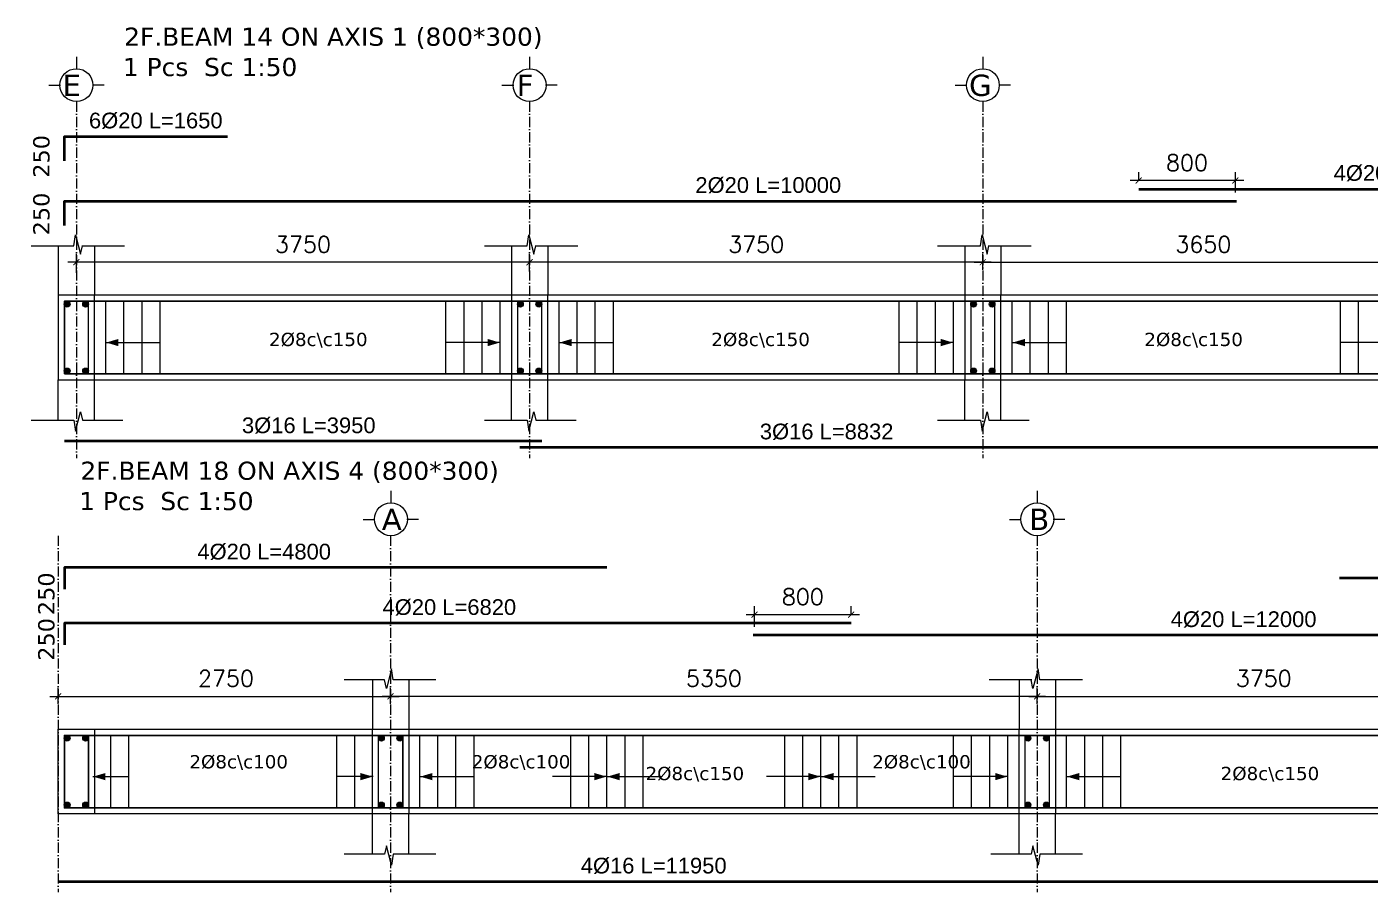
# Model space of a CAD drawing. Header units: inches. Extents: x -17020 to 43805, y -10194 to 123061.
# Drawn here: x 20438 to 21549, y 112091 to 112807 of the extents above; entities that cross this region are included whole.
import ezdxf

# ---------------------------------------------------------------- set-up
doc = ezdxf.new("R2010")
doc.units = ezdxf.units.IN
doc.header["$LTSCALE"] = 0.7
doc.header["$MEASUREMENT"] = 0
doc.linetypes.add('ACAD_ISO10W100', pattern=[18, 12, -3, 0, -3])
doc.layers.get('0').update_dxf_attribs({"lineweight": 13})
doc.layers.get('Defpoints').update_dxf_attribs({"lineweight": 5})
for name, color, linetype, lineweight in [('axis', 254, 'ACAD_ISO10W100', 9), ('BEAM FRAME', 5, 'Continuous', 18), ('COLUMN', 4, 'Continuous', 20), ('elevline', 30, 'Continuous', 20), ('FRAME 070', 5, 'Continuous', 60), ('hatch', 9, 'Continuous', 9), ('renforcment', 141, 'Continuous', 40), ('tex', 3, 'Continuous', 25), ('TEXT', 3, 'Continuous', 25), ('top rein. extension', 50, 'Continuous', 20), ('top renforcment', 7, 'Continuous', 40)]:
    doc.layers.add(name, color=color, linetype=linetype, lineweight=lineweight)
doc.styles.add('100', font='romans.shx', dxfattribs={"height": 13.5})
doc.styles.add('romanc', font='verdana.ttf', dxfattribs={"height": 250})
doc.styles.get("Standard").update_dxf_attribs({"font": 'arial.ttf', "height": 13})
doc.dimstyles.new('100', dxfattribs={"dimtxt": 13.5, "dimasz": 5, "dimexe": 7, "dimexo": 7, "dimgap": 8, "dimtad": 1, "dimdec": 0, "dimlfac": 10, "dimzin": 4, "dimdsep": 46, "dimtxsty": '100', "dimblk": 'ARCHTICK', "dimcen": 0.09, "dimdle": 7, "dimclrd": 1, "dimclre": 8, "dimclrt": 2, "dimadec": 0, "dimazin": 1, "dimtfac": 1, "dimtdec": 0, "dimtix": 1, "dimtofl": 0, "dimtmove": 0, "dimatfit": 3, "dimldrblk": 'ARCHTICK', "dimfxl": 0.18, "dimtolj": 1, "dimtzin": 0, "dimlwd": -1, "dimlwe": -1, "dimarcsym": 0})
doc.dimstyles.get("Standard").update_dxf_attribs({"dimtxt": 13, "dimasz": 5, "dimexe": 0.18, "dimexo": 0.0625, "dimgap": 6, "dimtad": 1, "dimdec": 0, "dimlfac": 10, "dimzin": 0, "dimdsep": 46, "dimtxsty": 'Standard', "dimblk": 'ARCHTICK', "dimcen": 0.09, "dimse1": 1, "dimse2": 1, "dimclrd": 1, "dimclre": 7, "dimclrt": 3, "dimadec": 0, "dimazin": 0, "dimtfac": 1, "dimtdec": 0, "dimtix": 1, "dimtofl": 0, "dimtmove": 0, "dimatfit": 3, "dimldrblk": 'ARCHTICK', "dimfxl": 1, "dimtolj": 1, "dimtzin": 0, "dimarcsym": 0})

# ---------------------------------------------------------------- blocks, each defined once
blk = doc.blocks.new('*D714')
at = {"layer": 'Defpoints', "color": 0, "transparency": 16777216}
for p in [(20439, 112662.9, -0.5), (20439, 112662.9), (21439, 112662.9, -167.8)]:
    blk.add_point(p, dxfattribs=at)
at = {"layer": 'TEXT', "color": 3, "transparency": 16777216, "insert": (21051.5, 112675.9), "char_height": 13, "attachment_point": 5}
blk.add_mtext('\\A1;2%%C20 L=10000', dxfattribs=at)
blk = doc.blocks.new('_ArchTick')
at = {"color": 0, "linetype": 'ByBlock', "lineweight": 0, "const_width": 0.15}
blk.add_lwpolyline([(-0.5, -0.5), (0.5, 0.5)], dxfattribs=at)
blk = doc.blocks.new('*D715')
at = {"color": 8, "transparency": 16777216}
for p, q in [((21229, 112605.9), (21229, 112619.3)), ((21594, 112606.3), (21594, 112619.3))]:
    blk.add_line(p, q, dxfattribs=at)
at = {"color": 1, "transparency": 16777216}
blk.add_line((21222, 112612.3), (21601, 112612.3), dxfattribs=at)
at = {"layer": 'Defpoints', "color": 0, "transparency": 16777216}
for p in [(21594, 112612.3), (21229, 112598.9), (21594, 112599.3)]:
    blk.add_point(p, dxfattribs=at)
at = {"color": 1, "transparency": 16777216, "xscale": 5, "yscale": 5, "zscale": 5, "rotation": 180}
blk.add_blockref('_ArchTick', (21229, 112612.3), dxfattribs=at)
at = {"color": 1, "transparency": 16777216, "xscale": 5, "yscale": 5, "zscale": 5}
blk.add_blockref('_ArchTick', (21594, 112612.3), dxfattribs=at)
at = {"color": 2, "transparency": 16777216, "insert": (21411.5, 112627), "char_height": 13.5, "attachment_point": 5, "style": '100'}
blk.add_mtext('\\A1;3650', dxfattribs=at)
blk = doc.blocks.new('*D716')
at = {"layer": 'Defpoints', "color": 0, "transparency": 16777216}
for p in [(21358, 112672.9, -157.8), (21358, 112672.9), (21755.2, 112672.9, -218.5)]:
    blk.add_point(p, dxfattribs=at)
at = {"layer": 'TEXT', "color": 3, "transparency": 16777216, "insert": (21574.6, 112685.9), "char_height": 13, "attachment_point": 5}
blk.add_mtext('\\A1;4%%C20 L=3972', dxfattribs=at)
blk = doc.blocks.new('*D727')
at = {"color": 8, "transparency": 16777216}
for p, q in [((21358, 112679.9), (21358, 112686.9)), ((21438, 112669.9), (21438, 112686.9))]:
    blk.add_line(p, q, dxfattribs=at)
at = {"color": 1, "transparency": 16777216}
blk.add_line((21445, 112679.9), (21351, 112679.9), dxfattribs=at)
at = {"layer": 'Defpoints', "color": 0, "transparency": 16777216}
for p in [(21358, 112679.9), (21358, 112672.9), (21438, 112662.9)]:
    blk.add_point(p, dxfattribs=at)
at = {"color": 1, "transparency": 16777216, "xscale": 5, "yscale": 5, "zscale": 5, "rotation": 180}
blk.add_blockref('_ArchTick', (21358, 112679.9), dxfattribs=at)
at = {"color": 1, "transparency": 16777216, "xscale": 5, "yscale": 5, "zscale": 5}
blk.add_blockref('_ArchTick', (21438, 112679.9), dxfattribs=at)
at = {"color": 2, "transparency": 16777216, "insert": (21398, 112694.6), "char_height": 13.5, "attachment_point": 5, "style": '100'}
blk.add_mtext('\\A1;800', dxfattribs=at)
blk = doc.blocks.new('*D717')
at = {"color": 8, "transparency": 16777216}
for p, q in [((20479, 112603.4), (20479, 112619.3)), ((20854, 112605.7), (20854, 112619.3))]:
    blk.add_line(p, q, dxfattribs=at)
at = {"color": 1, "transparency": 16777216}
blk.add_line((20861, 112612.3), (20472, 112612.3), dxfattribs=at)
at = {"layer": 'Defpoints', "color": 0, "transparency": 16777216}
for p in [(20479, 112612.3), (20479, 112596.4), (20854, 112598.7)]:
    blk.add_point(p, dxfattribs=at)
at = {"color": 1, "transparency": 16777216, "xscale": 5, "yscale": 5, "zscale": 5, "rotation": 180}
blk.add_blockref('_ArchTick', (20479, 112612.3), dxfattribs=at)
at = {"color": 1, "transparency": 16777216, "xscale": 5, "yscale": 5, "zscale": 5}
blk.add_blockref('_ArchTick', (20854, 112612.3), dxfattribs=at)
at = {"color": 2, "transparency": 16777216, "insert": (20666.5, 112627), "char_height": 13.5, "attachment_point": 5, "style": '100'}
blk.add_mtext('\\A1;3750', dxfattribs=at)
blk = doc.blocks.new('*D718')
at = {"layer": 'Defpoints', "color": 0, "transparency": 16777216}
for p in [(20439, 112716.3, -218.4), (20439, 112716.3), (20604, 112716.3, -217.9)]:
    blk.add_point(p, dxfattribs=at)
at = {"layer": 'TEXT', "color": 3, "transparency": 16777216, "insert": (20544.7, 112729.3), "char_height": 13, "attachment_point": 5}
blk.add_mtext('\\A1;6%%C20 L=1650', dxfattribs=at)
blk = doc.blocks.new('*D719')
at = {"layer": 'Defpoints', "color": 0, "transparency": 16777216}
for p in [(20469, 112464.1, -13652.7), (20864, 112464.1, -37100.9), (20864, 112464.1)]:
    blk.add_point(p, dxfattribs=at)
at = {"layer": 'TEXT', "color": 3, "transparency": 16777216, "insert": (20671.3, 112477.1), "char_height": 13, "attachment_point": 5}
blk.add_mtext('\\A1;3%%C16 L=3950', dxfattribs=at)
blk = doc.blocks.new('*D721')
at = {"layer": 'Defpoints', "color": 0, "transparency": 16777216}
for p in [(20846, 112459, -13652.7), (21729.2, 112459, -37100.9), (21729.2, 112459)]:
    blk.add_point(p, dxfattribs=at)
at = {"layer": 'TEXT', "color": 3, "transparency": 16777216, "insert": (21099.8, 112472), "char_height": 13, "attachment_point": 5}
blk.add_mtext('\\A1;3%%C16 L=8832', dxfattribs=at)
blk = doc.blocks.new('*D722')
at = {"color": 8, "transparency": 16777216}
for p, q in [((20854, 112604.7), (20854, 112619.3)), ((21229, 112605.9), (21229, 112619.3))]:
    blk.add_line(p, q, dxfattribs=at)
at = {"color": 1, "transparency": 16777216}
blk.add_line((21236, 112612.3), (20847, 112612.3), dxfattribs=at)
at = {"layer": 'Defpoints', "color": 0, "transparency": 16777216}
for p in [(20854, 112612.3), (20854, 112597.7), (21229, 112598.9)]:
    blk.add_point(p, dxfattribs=at)
at = {"color": 1, "transparency": 16777216, "xscale": 5, "yscale": 5, "zscale": 5, "rotation": 180}
blk.add_blockref('_ArchTick', (20854, 112612.3), dxfattribs=at)
at = {"color": 1, "transparency": 16777216, "xscale": 5, "yscale": 5, "zscale": 5}
blk.add_blockref('_ArchTick', (21229, 112612.3), dxfattribs=at)
at = {"color": 2, "transparency": 16777216, "insert": (21041.5, 112627), "char_height": 13.5, "attachment_point": 5, "style": '100'}
blk.add_mtext('\\A1;3750', dxfattribs=at)
blk = doc.blocks.new('*D768')
at = {"layer": 'Defpoints', "color": 0, "transparency": 16777216}
for p in [(21039.1, 112303.7, -167.8), (22239, 112303.7, 33.7), (22239, 112303.7)]:
    blk.add_point(p, dxfattribs=at)
at = {"layer": 'TEXT', "color": 3, "transparency": 16777216, "insert": (21444.8, 112316.7), "char_height": 13, "attachment_point": 5}
blk.add_mtext('\\A1;4%%C20 L=12000', dxfattribs=at)
blk = doc.blocks.new('*D769')
at = {"color": 8, "transparency": 16777216}
for p, q in [((20739, 112247.1), (20739, 112260.1)), ((21274, 112246.8), (21274, 112260.1))]:
    blk.add_line(p, q, dxfattribs=at)
at = {"color": 1, "transparency": 16777216}
blk.add_line((21281, 112253.1), (20732, 112253.1), dxfattribs=at)
at = {"layer": 'Defpoints', "color": 0, "transparency": 16777216}
for p in [(20739, 112253.1), (20739, 112240.1), (21274, 112239.8)]:
    blk.add_point(p, dxfattribs=at)
at = {"color": 1, "transparency": 16777216, "xscale": 5, "yscale": 5, "zscale": 5, "rotation": 180}
blk.add_blockref('_ArchTick', (20739, 112253.1), dxfattribs=at)
at = {"color": 1, "transparency": 16777216, "xscale": 5, "yscale": 5, "zscale": 5}
blk.add_blockref('_ArchTick', (21274, 112253.1), dxfattribs=at)
at = {"color": 2, "transparency": 16777216, "insert": (21006.5, 112267.9), "char_height": 13.5, "attachment_point": 5, "style": '100'}
blk.add_mtext('\\A1;5350', dxfattribs=at)
blk = doc.blocks.new('*D770')
at = {"layer": 'Defpoints', "color": 0, "transparency": 16777216}
for p in [(20438, 112313.7, -218.5), (21120.1, 112313.7, -157.8), (21120.1, 112313.7)]:
    blk.add_point(p, dxfattribs=at)
at = {"layer": 'TEXT', "color": 3, "transparency": 16777216, "insert": (20787.6, 112326.7), "char_height": 13, "attachment_point": 5}
blk.add_mtext('\\A1;4%%C20 L=6820', dxfattribs=at)
blk = doc.blocks.new('*D792')
at = {"color": 8, "transparency": 16777216}
for p, q in [((21040.1, 112310.7), (21040.1, 112327.7)), ((21120.1, 112320.7), (21120.1, 112327.7))]:
    blk.add_line(p, q, dxfattribs=at)
at = {"color": 1, "transparency": 16777216}
blk.add_line((21033.1, 112320.7), (21127.1, 112320.7), dxfattribs=at)
at = {"layer": 'Defpoints', "color": 0, "transparency": 16777216}
for p in [(21120.1, 112320.7), (21120.1, 112313.7), (21040.1, 112303.7)]:
    blk.add_point(p, dxfattribs=at)
at = {"color": 1, "transparency": 16777216, "xscale": 5, "yscale": 5, "zscale": 5, "rotation": 180}
blk.add_blockref('_ArchTick', (21040.1, 112320.7), dxfattribs=at)
at = {"color": 1, "transparency": 16777216, "xscale": 5, "yscale": 5, "zscale": 5}
blk.add_blockref('_ArchTick', (21120.1, 112320.7), dxfattribs=at)
at = {"color": 2, "transparency": 16777216, "insert": (21080.1, 112335.5), "char_height": 13.5, "attachment_point": 5, "style": '100'}
blk.add_mtext('\\A1;800', dxfattribs=at)
blk = doc.blocks.new('*D773')
at = {"color": 8, "transparency": 16777216}
for p, q in [((20464, 112246.8), (20464, 112260.1)), ((20739, 112247), (20739, 112260.1))]:
    blk.add_line(p, q, dxfattribs=at)
at = {"color": 1, "transparency": 16777216}
blk.add_line((20457, 112253.1), (20746, 112253.1), dxfattribs=at)
at = {"layer": 'Defpoints', "color": 0, "transparency": 16777216}
for p in [(20739, 112253.1), (20464, 112239.8), (20739, 112240)]:
    blk.add_point(p, dxfattribs=at)
at = {"color": 1, "transparency": 16777216, "xscale": 5, "yscale": 5, "zscale": 5, "rotation": 180}
blk.add_blockref('_ArchTick', (20464, 112253.1), dxfattribs=at)
at = {"color": 1, "transparency": 16777216, "xscale": 5, "yscale": 5, "zscale": 5}
blk.add_blockref('_ArchTick', (20739, 112253.1), dxfattribs=at)
at = {"color": 2, "transparency": 16777216, "insert": (20602.8, 112267.9), "char_height": 13.5, "attachment_point": 5, "style": '100'}
blk.add_mtext('\\A1;2750', dxfattribs=at)
blk = doc.blocks.new('*D774')
at = {"layer": 'Defpoints', "color": 0, "transparency": 16777216}
for p in [(20464, 112099.8, -37100.9), (20464, 112099.8), (21659, 112099.8, -13652.7)]:
    blk.add_point(p, dxfattribs=at)
at = {"layer": 'TEXT', "color": 3, "transparency": 16777216, "insert": (20956.7, 112112.8), "char_height": 13, "attachment_point": 5}
blk.add_mtext('\\A1;4%%C16 L=11950', dxfattribs=at)
blk = doc.blocks.new('*D775')
at = {"color": 8, "transparency": 16777216}
for p, q in [((21274, 112246.8), (21274, 112260.1)), ((21649, 112245.6), (21649, 112260.1))]:
    blk.add_line(p, q, dxfattribs=at)
at = {"color": 1, "transparency": 16777216}
blk.add_line((21267, 112253.1), (21656, 112253.1), dxfattribs=at)
at = {"layer": 'Defpoints', "color": 0, "transparency": 16777216}
for p in [(21649, 112253.1), (21274, 112239.8), (21649, 112238.6)]:
    blk.add_point(p, dxfattribs=at)
at = {"color": 1, "transparency": 16777216, "xscale": 5, "yscale": 5, "zscale": 5, "rotation": 180}
blk.add_blockref('_ArchTick', (21274, 112253.1), dxfattribs=at)
at = {"color": 1, "transparency": 16777216, "xscale": 5, "yscale": 5, "zscale": 5}
blk.add_blockref('_ArchTick', (21649, 112253.1), dxfattribs=at)
at = {"color": 2, "transparency": 16777216, "insert": (21461.5, 112267.9), "char_height": 13.5, "attachment_point": 5, "style": '100'}
blk.add_mtext('\\A1;3750', dxfattribs=at)
blk = doc.blocks.new('*D782')
at = {"layer": 'Defpoints', "color": 0, "transparency": 16777216}
for p in [(20438, 112359.6, -218.5), (20918, 112359.6, -157.8), (20918, 112359.6)]:
    blk.add_point(p, dxfattribs=at)
at = {"layer": 'TEXT', "color": 3, "transparency": 16777216, "insert": (20634.4, 112372.6), "char_height": 13, "attachment_point": 5}
blk.add_mtext('\\A1;4%%C20 L=4800', dxfattribs=at)
blk = doc.blocks.new('*D783')
at = {"layer": 'Defpoints', "color": 0, "transparency": 16777216}
for p in [(21524, 112351.3, -203.1), (21524, 112351.3), (21774, 112351.3, -189.9)]:
    blk.add_point(p, dxfattribs=at)
at = {"layer": 'TEXT', "color": 3, "transparency": 16777216, "insert": (21654.6, 112364.3), "char_height": 13, "attachment_point": 5}
blk.add_mtext('\\A1;3%%C16 L=2500', dxfattribs=at)

msp = doc.modelspace()

# ---------------------------------------------------------------- hatches: boundary and pattern name
at = {"layer": 'elevline'}
for points in [[(20473.79, 112577.61, 1), (20469.04, 112577.61, 1)], [(20484.28, 112577.61, -1), (20489.04, 112577.61, -1)], [(20848.79, 112577.61, 1), (20844.04, 112577.61, 1)], [(20859.28, 112577.61, -1), (20864.04, 112577.61, -1)], [(21223.79, 112577.61, 1), (21219.04, 112577.61, 1)], [(21234.28, 112577.61, -1), (21239.04, 112577.61, -1)], [(20473.79, 112522.36, -1), (20469.04, 112522.36, -1)], [(20484.28, 112522.36, 1), (20489.04, 112522.36, 1)], [(20848.79, 112522.36, -1), (20844.04, 112522.36, -1)], [(20859.28, 112522.36, 1), (20864.04, 112522.36, 1)], [(21223.79, 112522.36, -1), (21219.04, 112522.36, -1)], [(21234.28, 112522.36, 1), (21239.04, 112522.36, 1)], [(20473.79, 112218.46, 1), (20469.04, 112218.46, 1)], [(20484.28, 112218.46, -1), (20489.04, 112218.46, -1)], [(20733.79, 112218.46, 1), (20729.03, 112218.46, 1)], [(20744.28, 112218.46, -1), (20749.03, 112218.46, -1)], [(21268.79, 112218.46, 1), (21264.03, 112218.46, 1)], [(21279.28, 112218.46, -1), (21284.03, 112218.46, -1)], [(20473.79, 112163.21, -1), (20469.04, 112163.21, -1)], [(20484.28, 112163.21, 1), (20489.04, 112163.21, 1)], [(20733.79, 112163.21, -1), (20729.03, 112163.21, -1)], [(20744.28, 112163.21, 1), (20749.03, 112163.21, 1)], [(21268.79, 112163.21, -1), (21264.03, 112163.21, -1)], [(21279.28, 112163.21, 1), (21284.03, 112163.21, 1)]]:
    msp.add_hatch(color=256, dxfattribs=at).paths.add_polyline_path(points)

# ---------------------------------------------------------------- linework, layer by layer
at = {"layer": 'axis'}
for p, q in [((20479.04, 112745.18), (20479.04, 112450.25)), ((20479.04, 112745.18), (20479.04, 112450.25)), ((20854.04, 112745.18), (20854.04, 112450.25)), ((21229.04, 112745.18), (21229.04, 112450.25)), ((20464.04, 112386.03), (20464.04, 112091.1)), ((20739.03, 112386.03), (20739.03, 112091.1)), ((21274.03, 112386.03), (21274.03, 112091.1))]:
    msp.add_line(p, q, dxfattribs=at)
at = {"layer": 'BEAM FRAME', "elevation": 217.91}
for points in [[(20464.04, 112514.99), (21729.21, 112514.99), (21729.21, 112584.99), (20464.04, 112584.99)], [(23674.21, 112155.83), (20464.04, 112155.83), (20464.04, 112225.83), (23674.21, 112225.83)]]:
    msp.add_lwpolyline(points, close=True, dxfattribs=at)
at = {"layer": 'COLUMN', "lineweight": 20}
for p, q in [((20464.04, 112625.91, 217.91), (20464.04, 112584.99, 217.91)), ((20494.04, 112625.91, 217.91), (20494.04, 112584.99, 217.91)), ((20839.04, 112625.91, 217.91), (20839.04, 112584.99, 217.91)), ((20869.04, 112625.91, 217.91), (20869.04, 112584.99, 217.91)), ((21214.04, 112625.91, 217.91), (21214.04, 112584.99, 217.91)), ((21244.04, 112625.91, 217.91), (21244.04, 112584.99, 217.91)), ((20464.04, 112481.56, 217.91), (20464.04, 112514.99, 217.91)), ((20494.04, 112481.56, 217.91), (20494.04, 112514.99, 217.91)), ((20839.04, 112481.56, 217.91), (20839.04, 112514.99, 217.91)), ((20869.04, 112481.56, 217.91), (20869.04, 112514.99, 217.91)), ((21214.04, 112481.56, 217.91), (21214.04, 112514.99, 217.91)), ((21244.04, 112481.56, 217.91), (21244.04, 112514.99, 217.91)), ((20724.03, 112266.76, 217.91), (20724.03, 112225.83, 217.91)), ((20754.03, 112266.76, 217.91), (20754.03, 112225.83, 217.91)), ((21259.03, 112266.76, 217.91), (21259.03, 112225.83, 217.91)), ((21289.03, 112266.76, 217.91), (21289.03, 112225.83, 217.91)), ((20724.03, 112122.41, 217.91), (20724.03, 112155.83, 217.91)), ((20754.03, 112122.41, 217.91), (20754.03, 112155.83, 217.91)), ((21259.03, 112122.41, 217.91), (21259.03, 112155.83, 217.91)), ((21289.03, 112122.41, 217.91), (21289.03, 112155.83, 217.91))]:
    msp.add_line(p, q, dxfattribs=at)
at = {"layer": 'elevline'}
for p, q in [((20503.35, 112519.99), (20503.35, 112579.99)), ((20518.31, 112519.99), (20518.31, 112579.99)), ((20533.31, 112519.99), (20533.31, 112579.99)), ((20548.31, 112519.99), (20548.31, 112579.99)), ((20784.76, 112519.99), (20784.76, 112579.99)), ((20799.76, 112519.99), (20799.76, 112579.99)), ((20814.76, 112519.99), (20814.76, 112579.99)), ((20829.72, 112519.99), (20829.72, 112579.99)), ((20878.35, 112519.99), (20878.35, 112579.99)), ((20893.31, 112519.99), (20893.31, 112579.99)), ((20908.31, 112519.99), (20908.31, 112579.99)), ((20923.31, 112519.99), (20923.31, 112579.99)), ((21159.76, 112519.99), (21159.76, 112579.99)), ((21174.76, 112519.99), (21174.76, 112579.99)), ((21189.76, 112519.99), (21189.76, 112579.99)), ((21204.72, 112519.99), (21204.72, 112579.99)), ((21253.35, 112519.99), (21253.35, 112579.99)), ((21268.31, 112519.99), (21268.31, 112579.99)), ((21283.31, 112519.99), (21283.31, 112579.99)), ((21298.31, 112519.99), (21298.31, 112579.99)), ((21524.96, 112519.99), (21524.96, 112579.99)), ((21539.96, 112519.99), (21539.96, 112579.99)), ((20489.08, 112160.83), (20489.08, 112220.83)), ((20507.54, 112160.83), (20507.54, 112220.83)), ((20522.54, 112160.83), (20522.54, 112220.83)), ((20694.54, 112160.83), (20694.54, 112220.83)), ((20709.54, 112160.83), (20709.54, 112220.83)), ((20749.07, 112160.83), (20749.07, 112220.83)), ((20763.14, 112160.83), (20763.14, 112220.83)), ((20778.1, 112160.83), (20778.1, 112220.83)), ((20793.1, 112160.83), (20793.1, 112220.83)), ((20808.1, 112160.83), (20808.1, 112220.83)), ((20888.07, 112160.83), (20888.07, 112220.83)), ((20903.07, 112160.83), (20903.07, 112220.83)), ((20918.03, 112160.83), (20918.03, 112220.83)), ((20932.99, 112160.83), (20932.99, 112220.83)), ((20947.99, 112160.83), (20947.99, 112220.83)), ((21065.07, 112160.83), (21065.07, 112220.83)), ((21080.07, 112160.83), (21080.07, 112220.83)), ((21095.03, 112160.83), (21095.03, 112220.83)), ((21109.99, 112160.83), (21109.99, 112220.83)), ((21124.99, 112160.83), (21124.99, 112220.83)), ((21204.76, 112160.83), (21204.76, 112220.83)), ((21219.76, 112160.83), (21219.76, 112220.83)), ((21234.76, 112160.83), (21234.76, 112220.83)), ((21249.72, 112160.83), (21249.72, 112220.83)), ((21298.34, 112160.83), (21298.34, 112220.83)), ((21313.3, 112160.83), (21313.3, 112220.83)), ((21328.3, 112160.83), (21328.3, 112220.83)), ((21343.3, 112160.83), (21343.3, 112220.83))]:
    msp.add_line(p, q, dxfattribs=at)
for centre in [(20471.41, 112577.61), (20486.66, 112577.61), (20846.41, 112577.61), (20861.66, 112577.61), (21221.41, 112577.61), (21236.66, 112577.61), (20471.41, 112522.36), (20486.66, 112522.36), (20846.41, 112522.36), (20861.66, 112522.36), (21221.41, 112522.36), (21236.66, 112522.36), (20471.41, 112218.46), (20486.66, 112218.46), (20731.41, 112218.46), (20746.65, 112218.46), (21266.41, 112218.46), (21281.65, 112218.46), (20471.41, 112163.21), (20486.66, 112163.21), (20731.41, 112163.21), (20746.65, 112163.21), (21266.41, 112163.21), (21281.65, 112163.21)]:
    msp.add_circle(centre, 2.38, dxfattribs=at)
at = {"layer": 'FRAME 070', "lineweight": 20}
for p, q in [((20441.64, 112625.91, 217.91), (20477, 112625.91, 217.91)), ((20477, 112625.91, 217.91), (20478.35, 112634.91, 217.91)), ((20478.35, 112634.91, 217.91), (20482.53, 112618.84, 217.91)), ((20482.53, 112618.84, 217.91), (20484.04, 112625.91, 217.91)), ((20483.56, 112625.91, 217.91), (20518.92, 112625.91, 217.91)), ((20816.64, 112625.91, 217.91), (20852, 112625.91, 217.91)), ((20852, 112625.91, 217.91), (20853.35, 112634.91, 217.91)), ((20853.35, 112634.91, 217.91), (20857.53, 112618.84, 217.91)), ((20857.53, 112618.84, 217.91), (20859.04, 112625.91, 217.91)), ((20858.56, 112625.91, 217.91), (20893.92, 112625.91, 217.91)), ((21191.64, 112625.91, 217.91), (21227, 112625.91, 217.91)), ((21227, 112625.91, 217.91), (21228.35, 112634.91, 217.91)), ((21228.35, 112634.91, 217.91), (21232.53, 112618.84, 217.91)), ((21232.53, 112618.84, 217.91), (21234.04, 112625.91, 217.91)), ((21233.56, 112625.91, 217.91), (21268.92, 112625.91, 217.91)), ((20441.64, 112481.56, 217.91), (20477, 112481.56, 217.91)), ((20477, 112481.56, 217.91), (20478.35, 112472.56, 217.91)), ((20478.35, 112472.56, 217.91), (20482.53, 112488.63, 217.91)), ((20482.53, 112488.63, 217.91), (20484.04, 112481.56, 217.91)), ((20484.04, 112481.56, 217.91), (20517.43, 112481.56, 217.91)), ((20816.64, 112481.56, 217.91), (20852, 112481.56, 217.91)), ((20852, 112481.56, 217.91), (20853.35, 112472.56, 217.91)), ((20853.35, 112472.56, 217.91), (20857.53, 112488.63, 217.91)), ((20857.53, 112488.63, 217.91), (20859.04, 112481.56, 217.91)), ((20859.04, 112481.56, 217.91), (20892.43, 112481.56, 217.91)), ((21191.64, 112481.56, 217.91), (21227, 112481.56, 217.91)), ((21227, 112481.56, 217.91), (21228.35, 112472.56, 217.91)), ((21228.35, 112472.56, 217.91), (21232.53, 112488.63, 217.91)), ((21232.53, 112488.63, 217.91), (21234.04, 112481.56, 217.91)), ((21234.04, 112481.56, 217.91), (21267.43, 112481.56, 217.91)), ((20739.72, 112275.76, 217.91), (20735.53, 112259.69, 217.91)), ((20741.07, 112266.76, 217.91), (20739.72, 112275.76, 217.91)), ((21274.72, 112275.76, 217.91), (21270.53, 112259.69, 217.91)), ((21276.07, 112266.76, 217.91), (21274.72, 112275.76, 217.91)), ((20734.03, 112266.76, 217.91), (20700.64, 112266.76, 217.91)), ((20735.53, 112259.69, 217.91), (20734.03, 112266.76, 217.91)), ((20776.42, 112266.76, 217.91), (20741.07, 112266.76, 217.91)), ((21269.5, 112266.76, 217.91), (21234.15, 112266.76, 217.91)), ((21270.53, 112259.69, 217.91), (21269.03, 112266.76, 217.91)), ((21311.42, 112266.76, 217.91), (21276.07, 112266.76, 217.91)), ((20735.53, 112129.48, 217.91), (20734.03, 112122.41, 217.91)), ((20739.72, 112113.41, 217.91), (20735.53, 112129.48, 217.91)), ((21270.53, 112129.48, 217.91), (21269.03, 112122.41, 217.91)), ((21274.72, 112113.41, 217.91), (21270.53, 112129.48, 217.91)), ((20734.03, 112122.41, 217.91), (20700.64, 112122.41, 217.91)), ((20741.07, 112122.41, 217.91), (20739.72, 112113.41, 217.91)), ((20776.42, 112122.41, 217.91), (20741.07, 112122.41, 217.91)), ((21269.03, 112122.41, 217.91), (21235.64, 112122.41, 217.91)), ((21276.07, 112122.41, 217.91), (21274.72, 112113.41, 217.91)), ((21311.42, 112122.41, 217.91), (21276.07, 112122.41, 217.91))]:
    msp.add_line(p, q, dxfattribs=at)
at = {"layer": 'FRAME 070', "lineweight": 15}
for points in [[(20464.04, 112514.99), (20494.04, 112514.99), (20494.04, 112584.99), (20464.04, 112584.99)], [(20839.04, 112514.99), (20869.04, 112514.99), (20869.04, 112584.99), (20839.04, 112584.99)], [(21214.04, 112514.99), (21244.04, 112514.99), (21244.04, 112584.99), (21214.04, 112584.99)], [(20494.04, 112155.83), (20464.04, 112155.83), (20464.04, 112225.83), (20494.04, 112225.83)], [(20754.03, 112155.83), (20724.03, 112155.83), (20724.03, 112225.83), (20754.03, 112225.83)], [(21289.03, 112155.83), (21259.03, 112155.83), (21259.03, 112225.83), (21289.03, 112225.83)]]:
    msp.add_lwpolyline(points, close=True, dxfattribs=at)
at = {"layer": 'hatch'}
for p, q in [((20479.04, 112782.15), (20479.04, 112772.42)), ((20854.04, 112782.15), (20854.04, 112772.42)), ((21229.04, 112782.15), (21229.04, 112772.42)), ((20456.11, 112758.68), (20465.85, 112758.68)), ((20501.96, 112758.68), (20492.22, 112758.68)), ((20831.11, 112758.68), (20840.85, 112758.68)), ((20876.96, 112758.68), (20867.22, 112758.68)), ((21206.11, 112758.68), (21215.85, 112758.68)), ((21251.96, 112758.68), (21242.22, 112758.68)), ((20739.23, 112423), (20739.23, 112413.27)), ((21274.03, 112423), (21274.03, 112413.27)), ((20716.31, 112399.52), (20726.04, 112399.52)), ((20762.16, 112399.52), (20752.42, 112399.52)), ((21251.11, 112399.52), (21260.84, 112399.52)), ((21296.96, 112399.52), (21287.22, 112399.52))]:
    msp.add_line(p, q, dxfattribs=at)
for centre in [(20479.04, 112758.8), (20854.04, 112758.8), (21229.04, 112758.8), (20739.23, 112399.64), (21274.03, 112399.65)]:
    msp.add_circle(centre, 13.62, dxfattribs=at)
at = {"layer": 'renforcment', "lineweight": -2, "elevation": 217.91}
for points in [[(20469.04, 112519.99), (21724.21, 112519.99), (21724.21, 112579.99), (20469.04, 112579.99)], [(23669.21, 112160.83), (20469.04, 112160.83), (20469.04, 112220.83), (23669.21, 112220.83)]]:
    msp.add_lwpolyline(points, close=True, dxfattribs=at)
at = {"layer": 'top rein. extension'}
for p, q in [((20503.35, 112545.82), (20548.31, 112545.82)), ((20829.72, 112545.82), (20784.76, 112545.82)), ((20878.35, 112545.82), (20923.31, 112545.82)), ((21204.72, 112545.82), (21159.76, 112545.82)), ((21253.35, 112545.82), (21298.31, 112545.82)), ((21569.92, 112545.82), (21524.96, 112545.82)), ((20492.58, 112186.67), (20522.54, 112186.67)), ((20724.5, 112186.67), (20694.54, 112186.67)), ((20763.14, 112186.67), (20808.1, 112186.67)), ((20918.03, 112186.67), (20873.07, 112186.67)), ((20918.03, 112186.67), (20962.99, 112186.67)), ((21095.03, 112186.67), (21050.07, 112186.67)), ((21095.03, 112186.67), (21139.99, 112186.67)), ((21249.72, 112186.67), (21204.76, 112186.67)), ((21298.34, 112186.67), (21343.3, 112186.67))]:
    msp.add_line(p, q, dxfattribs=at)
for points in [[(20513.82, 112548.82), (20503.69, 112545.82), (20513.82, 112542.82)], [(20819.25, 112548.82), (20829.38, 112545.82), (20819.25, 112542.82)], [(20888.82, 112548.82), (20878.69, 112545.82), (20888.82, 112542.82)], [(21194.25, 112548.82), (21204.38, 112545.82), (21194.25, 112542.82)], [(21263.82, 112548.82), (21253.69, 112545.82), (21263.82, 112542.82)], [(20503.05, 112189.67), (20492.92, 112186.67), (20503.05, 112183.67)], [(20714.02, 112189.67), (20724.15, 112186.67), (20714.02, 112183.67)], [(20773.62, 112189.67), (20763.49, 112186.67), (20773.62, 112183.67)], [(20907.56, 112189.67), (20917.68, 112186.67), (20907.56, 112183.67)], [(20928.51, 112189.67), (20918.38, 112186.67), (20928.51, 112183.67)], [(21084.56, 112189.67), (21094.68, 112186.67), (21084.56, 112183.67)], [(21105.51, 112189.67), (21095.38, 112186.67), (21105.51, 112183.67)], [(21239.25, 112189.67), (21249.37, 112186.67), (21239.25, 112183.67)], [(21308.82, 112189.67), (21298.69, 112186.67), (21308.82, 112183.67)]]:
    msp.add_solid(points, dxfattribs=at)
at = {"layer": 'top renforcment'}
for p, q in [((20864.04, 112464.11), (20469.04, 112464.11)), ((21729.21, 112458.99), (20846.04, 112458.99)), ((20464.04, 112099.84), (21659.03, 112099.84))]:
    msp.add_line(p, q, dxfattribs=at)
at = {"layer": 'top renforcment', "elevation": 217.91}
msp.add_lwpolyline([(20469.04, 112696.04), (20469.04, 112716.32), (20604.04, 112716.32)], dxfattribs=at)
at = {"layer": 'top renforcment'}
for points in [[(21358.01, 112672.86), (21724.21, 112672.86), (21724.21, 112654.97)], [(20469.04, 112642.59), (20469.04, 112662.86), (21439.01, 112662.86)], [(20918.03, 112359.63), (20469.04, 112359.63), (20469.04, 112341.74)], [(21524.03, 112351.27), (21774.03, 112351.27)], [(21120.06, 112313.71), (20469.04, 112313.71), (20469.04, 112295.82)], [(22239.03, 112303.71), (21039.06, 112303.71)]]:
    msp.add_lwpolyline(points, dxfattribs=at)
at = {"layer": 'top renforcment', "lineweight": 15}
for points in [[(20469.04, 112519.99), (20489.04, 112519.99), (20489.04, 112579.99), (20469.04, 112579.99)], [(20844.04, 112519.99), (20864.04, 112519.99), (20864.04, 112579.99), (20844.04, 112579.99)], [(21219.04, 112519.99), (21239.04, 112519.99), (21239.04, 112579.99), (21219.04, 112579.99)], [(20489.04, 112160.83), (20469.04, 112160.83), (20469.04, 112220.83), (20489.04, 112220.83)], [(20749.03, 112160.83), (20729.03, 112160.83), (20729.03, 112220.83), (20749.03, 112220.83)], [(21284.03, 112160.83), (21264.03, 112160.83), (21264.03, 112220.83), (21284.03, 112220.83)]]:
    msp.add_lwpolyline(points, close=True, dxfattribs=at)

# ---------------------------------------------------------------- texts
at = {"layer": 'tex', "style": 'romanc'}
for s, p in [('2%%C8c\\c150', (20638.4, 112542.92, -33436.19)), ('2%%C8c\\c150', (21004.38, 112542.92, -33436.19)), ('2%%C8c\\c150', (21362.66, 112542.92, -33436.19)), ('2%%C8c\\c100', (20572.53, 112193.49, -33436.19)), ('2%%C8c\\c100', (20806.19, 112193.49, -33436.19)), ('2%%C8c\\c100', (21137.48, 112193.49, -33436.19)), ('2%%C8c\\c150', (20949.96, 112183.76, -33436.19)), ('2%%C8c\\c150', (21425.81, 112183.76, -33436.19))]:
    msp.add_text(s, height=11, dxfattribs=at).set_placement(p)
at = {"layer": 'TEXT', "style": 'romanc'}
for s, height, p in [('2F.BEAM 14 ON AXIS 1 (800*300)', 15, (20518.55, 112791.41)), ('1 Pcs  Sc 1:50 ', 15, (20517.53, 112766.31)), ('E', 17.6, (20467.56, 112749.88)), ('F', 17.6, (20843.32, 112749.88)), ('G', 17.6, (21217.63, 112749.88)), ('2F.BEAM 18 ON AXIS 4 (800*300)', 15, (20482.36, 112432.26)), ('1 Pcs  Sc 1:50 ', 15, (20481.34, 112407.16)), ('A', 17.6, (20731.71, 112390.72)), ('B', 17.6, (21267.43, 112390.73))]:
    msp.add_text(s, height=height, dxfattribs=at).set_placement(p)
for p in [(20456.75, 112682.19, -72521.33), (20456.75, 112634.5, -72521.33), (20460.86, 112320.28, -73175.05), (20460.86, 112282.53, -73175.05)]:
    msp.add_text('250', height=13.5, rotation=90, dxfattribs=at).set_placement(p)

# ---------------------------------------------------------------- dimensions: what is measured, and where the dimension line sits
dim = msp.add_linear_dim(base=(21358.01, 112679.86), p1=(21438.01, 112662.86), p2=(21358.01, 112672.86), dimstyle='100')
dim.commit()
dim.dimension.update_dxf_attribs({"geometry": '*D727', "text_midpoint": (21398.01, 112694.61)})
for base, p1, p2, picture, middle in [((20479.04, 112612.28), (20854.04, 112598.69), (20479.04, 112596.37), '*D717', (20666.54, 112612.28)), ((20854.04, 112612.28), (21229.04, 112598.94), (20854.04, 112597.71), '*D722', (21041.54, 112612.28)), ((20739.03, 112253.13), (21274.03, 112239.79), (20739.03, 112240.14), '*D769', (21006.53, 112253.13))]:
    dim = msp.add_linear_dim(base=base, p1=p1, p2=p2, angle=180, dimstyle='100')
    dim.commit()
    dim.dimension.update_dxf_attribs({"geometry": picture, "text_midpoint": middle, "dimtype": 160})
for base, p1, p2, picture, middle in [((21594.04, 112612.28), (21229.04, 112598.94), (21594.04, 112599.29), '*D715', (21411.54, 112612.28)), ((20739.03, 112253.13), (20464.04, 112239.81), (20739.03, 112240.02), '*D773', (20602.83, 112253.13)), ((21649.03, 112253.13), (21274.03, 112239.79), (21649.03, 112238.56), '*D775', (21461.53, 112253.13))]:
    dim = msp.add_linear_dim(base=base, p1=p1, p2=p2, dimstyle='100')
    dim.commit()
    dim.dimension.update_dxf_attribs({"geometry": picture, "text_midpoint": middle, "dimtype": 160})
dim = msp.add_linear_dim(base=(21120.06, 112320.71), p1=(21040.06, 112303.71), p2=(21120.06, 112313.71), angle=180, dimstyle='100')
dim.commit()
dim.dimension.update_dxf_attribs({"geometry": '*D792', "text_midpoint": (21080.06, 112335.46)})
at = {"layer": 'TEXT'}
for base, p1, p2, angle, text, picture, middle in [((20439.04, 112716.32, 217.91), (20604.04, 112716.32), (20439.04, 112716.32, -0.48), 180, '6%%C20 L=<>', '*D718', (20544.72, 112716.32, 217.91)), ((21358.01, 112672.86), (21755.21, 112672.86, -218.54), (21358.01, 112672.86, -157.78), 180, '4%%C20 L=<>', '*D716', (21574.62, 112672.86)), ((20439.04, 112662.86), (21439.01, 112662.86, -167.76), (20439.04, 112662.86, -0.48), 180, '2%%C20 L=<>', '*D714', (21051.51, 112662.86)), ((20864.03, 112464.11, 12366.96), (20469.04, 112464.11, -1285.72), (20864.03, 112464.11, -24733.92), 0, '3%%C16 L=<>', '*D719', (20671.34, 112464.11, 12366.96)), ((21729.21, 112458.99, 12366.96), (20846.04, 112458.99, -1285.72), (21729.21, 112458.99, -24733.92), 0, '3%%C16 L=<>', '*D721', (21099.8, 112458.99, 12366.96)), ((20918.03, 112359.63), (20438.04, 112359.63, -218.54), (20918.03, 112359.63, -157.78), 0, '4%%C20 L=<>', '*D782', (20634.4, 112359.63)), ((21524.03, 112351.27), (21774.03, 112351.27, -189.88), (21524.03, 112351.27, -203.15), 180, '3%%C16 L=<>', '*D783', (21654.6, 112351.27)), ((21120.06, 112313.71), (20438.04, 112313.71, -218.54), (21120.06, 112313.71, -157.78), 0, '4%%C20 L=<>', '*D770', (20787.58, 112313.71)), ((22239.03, 112303.71), (21039.06, 112303.71, -167.76), (22239.03, 112303.71, 33.73), 0, '4%%C20 L=<>', '*D768', (21444.81, 112303.71)), ((20464.04, 112099.84, 12366.96), (21659.03, 112099.84, -1285.72), (20464.04, 112099.84, -24733.92), 180, '4%%C16 L=<>', '*D774', (20956.67, 112099.84, 12366.96))]:
    dim = msp.add_linear_dim(base=base, p1=p1, p2=p2, angle=angle, text=text, dimstyle='Standard', override={"dimsd1": 1, "dimsd2": 1, "dimfxl": 0.1, "dimfxlon": 1}, dxfattribs=at)
    dim.commit()
    dim.dimension.update_dxf_attribs({"geometry": picture, "text_midpoint": middle, "dimtype": 161})

doc.saveas('drawing.dxf')
